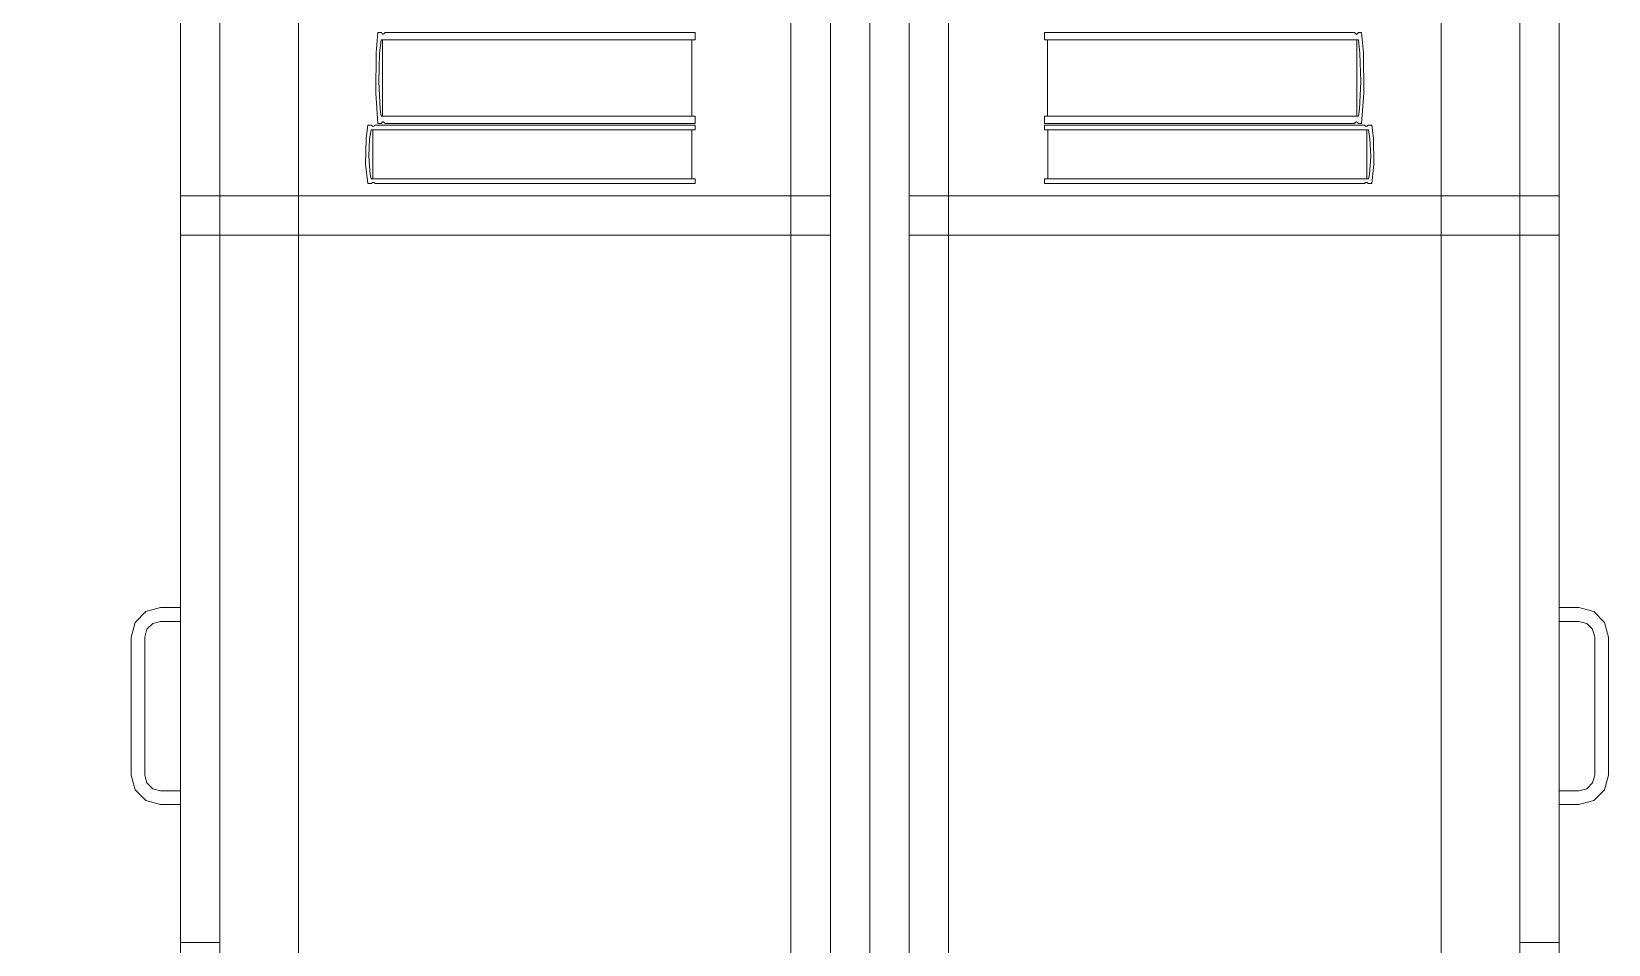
# Model space of a CAD drawing. Header units: inches. Extents: x -19 to 5698, y -728 to 92.
# Drawn here: x 12.244 to 13.045, y 37.092 to 37.555 of the extents above; entities that cross this region are included whole.
import ezdxf

# ---------------------------------------------------------------- set-up
doc = ezdxf.new("R2010")
doc.units = ezdxf.units.IN
doc.header["$MEASUREMENT"] = 0
doc.linetypes.add('HIDDEN', pattern=[0.375, 0.25, -0.125])
doc.layers.add('00 conduct tomacorr', color=120, linetype='HIDDEN', lineweight=30)
doc.layers.add('Interior - Mobiliario', color=7, linetype='Continuous')

msp = doc.modelspace()

# ---------------------------------------------------------------- linework, layer by layer
at = {"layer": '00 conduct tomacorr'}
msp.add_arc((13.45819, 37.25832), 2.51728, 108.17568, 192.53233, dxfattribs=at)
at = {"layer": 'Interior - Mobiliario', "color": 175, "linetype": 'Continuous', "lineweight": 13}
for p, q in [((12.31998, 36.7121), (12.31998, 38.2121)), ((12.66998, 38.2121), (12.66998, 36.7121)), ((12.66998, 38.2121), (12.66998, 36.7121)), ((13.01998, 36.7121), (13.01998, 38.2121)), ((12.31998, 38.1921), (12.31998, 36.7321)), ((12.31998, 38.1921), (12.31998, 36.7321)), ((12.33998, 38.1921), (12.33998, 36.7321)), ((12.33998, 38.1921), (12.33998, 36.7321)), ((12.33998, 38.1921), (12.33998, 36.7321)), ((12.64998, 36.7321), (12.64998, 38.1921)), ((12.64998, 36.7321), (12.64998, 38.1921)), ((12.64998, 38.1921), (12.64998, 36.7321)), ((12.64998, 36.7321), (12.64998, 38.1921)), ((12.64998, 36.7321), (12.64998, 38.1921)), ((12.64998, 36.7321), (12.64998, 38.1921)), ((12.66998, 36.7321), (12.66998, 38.1921)), ((12.66998, 36.7321), (12.66998, 38.1921)), ((12.66998, 36.7321), (12.66998, 38.1921)), ((12.66998, 36.7321), (12.66998, 38.1921)), ((12.66998, 36.7321), (12.66998, 38.1921)), ((12.66998, 36.7321), (12.66998, 38.1921)), ((12.68998, 36.7321), (12.68998, 38.1921)), ((12.68998, 36.7321), (12.68998, 38.1921)), ((12.68998, 38.1921), (12.68998, 36.7321)), ((12.68998, 36.7321), (12.68998, 38.1921)), ((12.68998, 36.7321), (12.68998, 38.1921)), ((12.68998, 36.7321), (12.68998, 38.1921)), ((12.99998, 38.1921), (12.99998, 36.7321)), ((12.99998, 38.1921), (12.99998, 36.7321)), ((12.99998, 38.1921), (12.99998, 36.7321)), ((13.01998, 38.1921), (13.01998, 36.7321)), ((13.01998, 38.1921), (13.01998, 36.7321)), ((12.33998, 38.1721), (12.33998, 36.7521)), ((12.37998, 36.7521), (12.37998, 38.1721)), ((12.62998, 38.1721), (12.62998, 36.7521)), ((12.66998, 36.7521), (12.66998, 38.1721)), ((12.66998, 36.7521), (12.66998, 38.1721)), ((12.70998, 38.1721), (12.70998, 36.7521)), ((12.95998, 36.7521), (12.95998, 38.1721)), ((12.99998, 38.1721), (12.99998, 36.7521)), ((12.31998, 37.4721), (12.31998, 37.8311)), ((12.33998, 37.4721), (12.33998, 37.8311)), ((12.99998, 37.4721), (12.99998, 37.8311)), ((13.01998, 37.4721), (13.01998, 37.8311)), ((12.42026, 37.55498), (12.41938, 37.54487)), ((12.42202, 37.55498), (12.42026, 37.55498)), ((12.4221, 37.5548), (12.42202, 37.55498)), ((12.42231, 37.55452), (12.4221, 37.5548)), ((12.42253, 37.55432), (12.42231, 37.55452)), ((12.42276, 37.55422), (12.42253, 37.55432)), ((12.423, 37.55421), (12.42276, 37.55422)), ((12.42323, 37.55429), (12.423, 37.55421)), ((12.42346, 37.55447), (12.42323, 37.55429)), ((12.42367, 37.55473), (12.42346, 37.55447)), ((12.4238, 37.55498), (12.42367, 37.55473)), ((12.58132, 37.55498), (12.4238, 37.55498)), ((12.58132, 37.55129), (12.58132, 37.55498)), ((12.75864, 37.55129), (12.75864, 37.55498)), ((12.75864, 37.55498), (12.91616, 37.55498)), ((12.91616, 37.55498), (12.91629, 37.55473)), ((12.91629, 37.55473), (12.9165, 37.55447)), ((12.9165, 37.55447), (12.91672, 37.55429)), ((12.91672, 37.55429), (12.91696, 37.55421)), ((12.91696, 37.55421), (12.9172, 37.55422)), ((12.9172, 37.55422), (12.91743, 37.55432)), ((12.91743, 37.55432), (12.91765, 37.55452)), ((12.91765, 37.55452), (12.91785, 37.5548)), ((12.91785, 37.5548), (12.91794, 37.55498)), ((12.91794, 37.55498), (12.91969, 37.55498)), ((12.91969, 37.55498), (12.92057, 37.54487)), ((12.42114, 37.54439), (12.42188, 37.55129)), ((12.42188, 37.55129), (12.58132, 37.55129)), ((12.42268, 37.55129), (12.42268, 37.51257)), ((12.57971, 37.51257), (12.57971, 37.55129)), ((12.91808, 37.55129), (12.75864, 37.55129)), ((12.76025, 37.51257), (12.76025, 37.55129)), ((12.91728, 37.55129), (12.91728, 37.51257)), ((12.91882, 37.54439), (12.91808, 37.55129)), ((12.41938, 37.54487), (12.41918, 37.52425)), ((12.42073, 37.5302), (12.42114, 37.54439)), ((12.91923, 37.5302), (12.91882, 37.54439)), ((12.92057, 37.54487), (12.92077, 37.52425)), ((12.4214, 37.51606), (12.42073, 37.5302)), ((12.91856, 37.51606), (12.91923, 37.5302)), ((12.41918, 37.52425), (12.42026, 37.50888)), ((12.92077, 37.52425), (12.91969, 37.50888)), ((12.42188, 37.51257), (12.4214, 37.51606)), ((12.91808, 37.51257), (12.91856, 37.51606)), ((12.41517, 37.50788), (12.41426, 37.50141)), ((12.41698, 37.50788), (12.41517, 37.50788)), ((12.41607, 37.5011), (12.41683, 37.50552)), ((12.41683, 37.50552), (12.58132, 37.50552)), ((12.41707, 37.50776), (12.41698, 37.50788)), ((12.41728, 37.50758), (12.41707, 37.50776)), ((12.41751, 37.50746), (12.41728, 37.50758)), ((12.41775, 37.50739), (12.41751, 37.50746)), ((12.41766, 37.50552), (12.41766, 37.48073)), ((12.41799, 37.50738), (12.41775, 37.50739)), ((12.41823, 37.50744), (12.41799, 37.50738)), ((12.41847, 37.50755), (12.41823, 37.50744)), ((12.41868, 37.50772), (12.41847, 37.50755)), ((12.41882, 37.50788), (12.41868, 37.50772)), ((12.58132, 37.50788), (12.41882, 37.50788)), ((12.42026, 37.50888), (12.42202, 37.50888)), ((12.58132, 37.51257), (12.42188, 37.51257)), ((12.42202, 37.50888), (12.42215, 37.50912)), ((12.42215, 37.50912), (12.42236, 37.50939)), ((12.42236, 37.50939), (12.42258, 37.50956)), ((12.42258, 37.50956), (12.42282, 37.50965)), ((12.42282, 37.50965), (12.42305, 37.50964)), ((12.42305, 37.50964), (12.42329, 37.50953)), ((12.42329, 37.50953), (12.42351, 37.50934)), ((12.42351, 37.50934), (12.42371, 37.50906)), ((12.42371, 37.50906), (12.4238, 37.50888)), ((12.4238, 37.50888), (12.58132, 37.50888)), ((12.57966, 37.48073), (12.57966, 37.50552)), ((12.58132, 37.50888), (12.58132, 37.51257)), ((12.58132, 37.50552), (12.58132, 37.50788)), ((12.75864, 37.50888), (12.75864, 37.51257)), ((12.75864, 37.51257), (12.91808, 37.51257)), ((12.91616, 37.50888), (12.75864, 37.50888)), ((12.75864, 37.50552), (12.75864, 37.50788)), ((12.75864, 37.50788), (12.92114, 37.50788)), ((12.92313, 37.50552), (12.75864, 37.50552)), ((12.7603, 37.48073), (12.7603, 37.50552)), ((12.91625, 37.50906), (12.91616, 37.50888)), ((12.91645, 37.50934), (12.91625, 37.50906)), ((12.91667, 37.50953), (12.91645, 37.50934)), ((12.91691, 37.50964), (12.91667, 37.50953)), ((12.91714, 37.50965), (12.91691, 37.50964)), ((12.91738, 37.50956), (12.91714, 37.50965)), ((12.9176, 37.50939), (12.91738, 37.50956)), ((12.91781, 37.50912), (12.9176, 37.50939)), ((12.91794, 37.50888), (12.91781, 37.50912)), ((12.91969, 37.50888), (12.91794, 37.50888)), ((12.92114, 37.50788), (12.92128, 37.50772)), ((12.92128, 37.50772), (12.92149, 37.50755)), ((12.92149, 37.50755), (12.92172, 37.50744)), ((12.92172, 37.50744), (12.92197, 37.50738)), ((12.92197, 37.50738), (12.92221, 37.50739)), ((12.92221, 37.50739), (12.92245, 37.50746)), ((12.9223, 37.50552), (12.9223, 37.48073)), ((12.92245, 37.50746), (12.92268, 37.50758)), ((12.92268, 37.50758), (12.92289, 37.50776)), ((12.92289, 37.50776), (12.92298, 37.50788)), ((12.92298, 37.50788), (12.92479, 37.50788)), ((12.92389, 37.5011), (12.92313, 37.50552)), ((12.92479, 37.50788), (12.9257, 37.50141)), ((12.41426, 37.50141), (12.41405, 37.48821)), ((12.41565, 37.49202), (12.41607, 37.5011)), ((12.92431, 37.49202), (12.92389, 37.5011)), ((12.9257, 37.50141), (12.9259, 37.48821)), ((12.41634, 37.48297), (12.41565, 37.49202)), ((12.92362, 37.48297), (12.92431, 37.49202)), ((12.41405, 37.48821), (12.41517, 37.47837)), ((12.41683, 37.48073), (12.41634, 37.48297)), ((12.92313, 37.48073), (12.92362, 37.48297)), ((12.9259, 37.48821), (12.92479, 37.47837)), ((12.41517, 37.47837), (12.41698, 37.47837)), ((12.58132, 37.48073), (12.41683, 37.48073)), ((12.41698, 37.47837), (12.41711, 37.47853)), ((12.41711, 37.47853), (12.41733, 37.4787)), ((12.41733, 37.4787), (12.41756, 37.47881)), ((12.41756, 37.47881), (12.4178, 37.47887)), ((12.4178, 37.47887), (12.41805, 37.47886)), ((12.41805, 37.47886), (12.41829, 37.47879)), ((12.41829, 37.47879), (12.41852, 37.47867)), ((12.41852, 37.47867), (12.41872, 37.47849)), ((12.41872, 37.47849), (12.41882, 37.47837)), ((12.41882, 37.47837), (12.58132, 37.47837)), ((12.58132, 37.47837), (12.58132, 37.48073)), ((12.75864, 37.47837), (12.75864, 37.48073)), ((12.75864, 37.48073), (12.92313, 37.48073)), ((12.92114, 37.47837), (12.75864, 37.47837)), ((12.92123, 37.47849), (12.92114, 37.47837)), ((12.92144, 37.47867), (12.92123, 37.47849)), ((12.92167, 37.47879), (12.92144, 37.47867)), ((12.92191, 37.47886), (12.92167, 37.47879)), ((12.92216, 37.47887), (12.92191, 37.47886)), ((12.9224, 37.47881), (12.92216, 37.47887)), ((12.92263, 37.4787), (12.9224, 37.47881)), ((12.92284, 37.47853), (12.92263, 37.4787)), ((12.92298, 37.47837), (12.92284, 37.47853)), ((12.92479, 37.47837), (12.92298, 37.47837)), ((12.31998, 37.4721), (12.64998, 37.4721)), ((12.31998, 37.4521), (12.31998, 37.4721)), ((12.64998, 37.4721), (12.31998, 37.4721)), ((12.31998, 37.4721), (12.31998, 37.4521)), ((12.64998, 37.4721), (12.31998, 37.4721)), ((12.31998, 37.4721), (12.31998, 37.4521)), ((12.31998, 37.4721), (12.33998, 37.4721)), ((12.64998, 37.4521), (12.64998, 37.4721)), ((12.64998, 37.4521), (12.64998, 37.4721)), ((12.64998, 37.4521), (12.64998, 37.4721)), ((12.68998, 37.4521), (12.68998, 37.4721)), ((13.01998, 37.4721), (12.68998, 37.4721)), ((12.68998, 37.4721), (13.01998, 37.4721)), ((12.68998, 37.4521), (12.68998, 37.4721)), ((12.68998, 37.4721), (13.01998, 37.4721)), ((12.68998, 37.4521), (12.68998, 37.4721)), ((13.01998, 37.4721), (12.99998, 37.4721)), ((13.01998, 37.4521), (13.01998, 37.4721)), ((13.01998, 37.4721), (13.01998, 37.4521)), ((13.01998, 37.4721), (13.01998, 37.4521)), ((12.31998, 37.4521), (12.64998, 37.4521)), ((12.31998, 37.4521), (12.64998, 37.4521)), ((12.31998, 37.4521), (12.64998, 37.4521)), ((12.31998, 37.4521), (12.31998, 37.0931)), ((12.31998, 37.4521), (12.33998, 37.4521)), ((12.33998, 37.4521), (12.33998, 37.0931)), ((13.01998, 37.4521), (12.68998, 37.4521)), ((13.01998, 37.4521), (12.68998, 37.4521)), ((13.01998, 37.4521), (12.68998, 37.4521)), ((12.99998, 37.4521), (12.99998, 37.0931)), ((13.01998, 37.4521), (12.99998, 37.4521)), ((13.01998, 37.4521), (13.01998, 37.0931)), ((12.29699, 37.2556), (12.30248, 37.26109)), ((12.30248, 37.26109), (12.30998, 37.2631)), ((12.30998, 37.2631), (12.31998, 37.2631)), ((12.31998, 37.2631), (12.31998, 37.2561)), ((13.02998, 37.2631), (13.01998, 37.2631)), ((13.01998, 37.2631), (13.01998, 37.2561)), ((13.03748, 37.26109), (13.02998, 37.2631)), ((13.04297, 37.2556), (13.03748, 37.26109)), ((12.29498, 37.2481), (12.29699, 37.2556)), ((12.30305, 37.2521), (12.30198, 37.2481)), ((12.30598, 37.25503), (12.30305, 37.2521)), ((12.30998, 37.2561), (12.30598, 37.25503)), ((12.31998, 37.2561), (12.30998, 37.2561)), ((13.01998, 37.2561), (13.02998, 37.2561)), ((13.02998, 37.2561), (13.03398, 37.25503)), ((13.03398, 37.25503), (13.03691, 37.2521)), ((13.03691, 37.2521), (13.03798, 37.2481)), ((13.04498, 37.2481), (13.04297, 37.2556)), ((12.29498, 37.1781), (12.29498, 37.2481)), ((12.30198, 37.2481), (12.30198, 37.1781)), ((13.03798, 37.2481), (13.03798, 37.1781)), ((13.04498, 37.1781), (13.04498, 37.2481)), ((12.29699, 37.1706), (12.29498, 37.1781)), ((12.30198, 37.1781), (12.30305, 37.1741)), ((13.03798, 37.1781), (13.03691, 37.1741)), ((13.04297, 37.1706), (13.04498, 37.1781)), ((12.30248, 37.16511), (12.29699, 37.1706)), ((12.30305, 37.1741), (12.30598, 37.17117)), ((12.30598, 37.17117), (12.30998, 37.1701)), ((12.30998, 37.1701), (12.31998, 37.1701)), ((12.31998, 37.1701), (12.31998, 37.1631)), ((13.02998, 37.1701), (13.01998, 37.1701)), ((13.01998, 37.1701), (13.01998, 37.1631)), ((13.03398, 37.17117), (13.02998, 37.1701)), ((13.03691, 37.1741), (13.03398, 37.17117)), ((13.03748, 37.16511), (13.04297, 37.1706)), ((12.30998, 37.1631), (12.30248, 37.16511)), ((12.31998, 37.1631), (12.30998, 37.1631)), ((13.01998, 37.1631), (13.02998, 37.1631)), ((13.02998, 37.1631), (13.03748, 37.16511)), ((12.31998, 37.0931), (12.33998, 37.0931)), ((13.01998, 37.0931), (12.99998, 37.0931))]:
    msp.add_line(p, q, dxfattribs=at)

doc.saveas('drawing.dxf')
